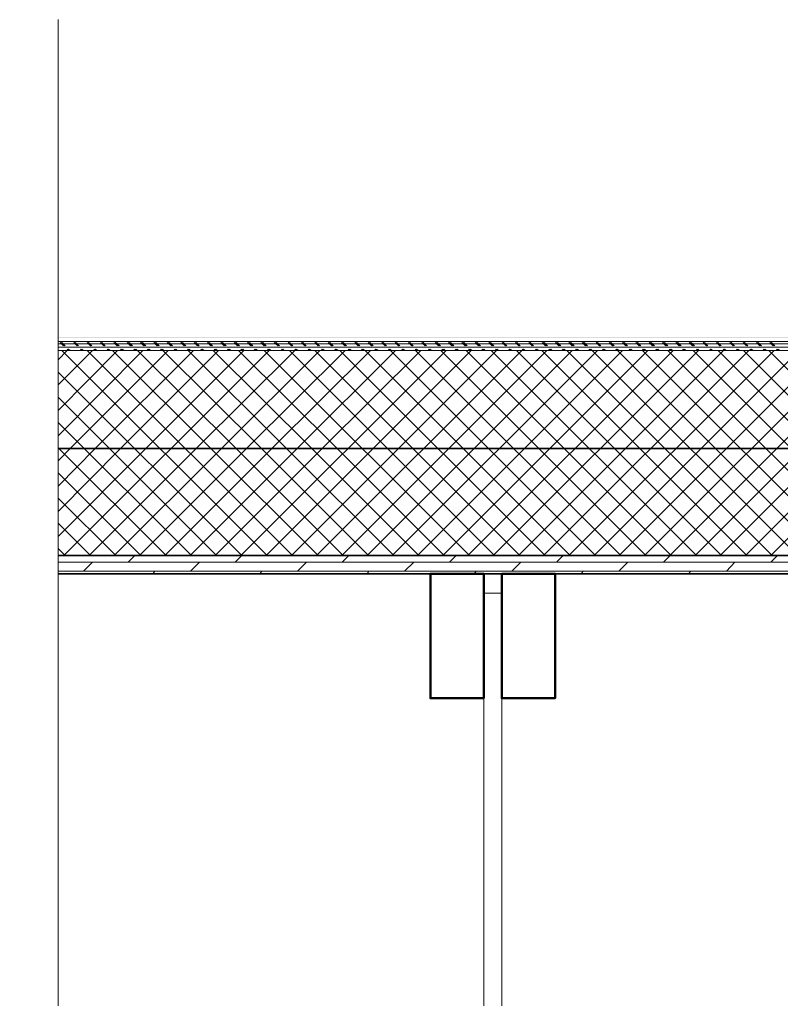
# Model space of a CAD drawing. Header units: inches. Extents: x 5 to 516, y -193 to 129.
# Drawn here: x 85.929 to 87.707, y -177.474 to -175.185 of the extents above; entities that cross this region are included whole.
import ezdxf

# ---------------------------------------------------------------- set-up
doc = ezdxf.new("R2010")
doc.units = ezdxf.units.IN
doc.header["$MEASUREMENT"] = 0
doc.layers.add('PDF8_Geometry', color=7, linetype='Continuous')
doc.layers.add('PDF8_Solid Fills', color=7, linetype='Continuous')

msp = doc.modelspace()

# ---------------------------------------------------------------- hatches: boundary and pattern name
at = {"layer": 'PDF8_Solid Fills', "transparency": 33554559}
msp.add_hatch(color=256, dxfattribs=at).paths.add_polyline_path([(91.6132938, -175.9280046), (91.6132938, -175.9257824), (86.0188488, -175.9257825), (86.0188488, -175.9280046)])

# ---------------------------------------------------------------- linework, layer by layer
at = {"layer": 'PDF8_Geometry', "lineweight": 15}
for points in [[(86.0188494, -180.850227), (86.0188494, -177.6746713), (86.1132939, -177.6446711), (85.9288494, -177.6124491), (86.0188494, -177.5802267), (86.0188494, -175.184671)], [(86.0188494, -175.9580045), (91.6132944, -175.9580045), (91.6132944, -175.9368934), (86.0188494, -175.9368934)], [(86.0188494, -175.9424485), (91.6132944, -175.9424485)], [(86.0310723, -175.9468939), (86.0232945, -175.9391161)], [(86.0332944, -175.9468939), (86.0255166, -175.9391161)], [(86.0355165, -175.9468939), (86.0277387, -175.9391161)], [(86.0632943, -175.9468939), (86.0555165, -175.9391161)], [(86.0644042, -175.9468939), (86.0566265, -175.9391161)], [(86.0666264, -175.9468939), (86.0588486, -175.9391161)], [(86.0944041, -175.9468939), (86.0866264, -175.9391161)], [(86.0955163, -175.9468939), (86.0877386, -175.9391161)], [(86.0977385, -175.9468939), (86.0899607, -175.9391161)], [(86.1255163, -175.9468939), (86.1177385, -175.9391161)], [(86.1277384, -175.9468939), (86.1199606, -175.9391161)], [(86.1288483, -175.9468939), (86.1210705, -175.9391161)], [(86.1566261, -175.9468939), (86.1488483, -175.9391161)], [(86.1588482, -175.9468939), (86.1510705, -175.9391161)], [(86.1610726, -175.9468939), (86.1521837, -175.9391161)], [(86.1877382, -175.9468939), (86.1799604, -175.9391161)], [(86.1899603, -175.9468939), (86.1821826, -175.9391161)], [(86.1921825, -175.9468939), (86.1844047, -175.9391161)], [(86.2188481, -175.9468939), (86.2110703, -175.9391161)], [(86.2210725, -175.9468939), (86.2132947, -175.9391161)], [(86.2232923, -175.9468939), (86.2155145, -175.9391161)], [(86.2499602, -175.9468939), (86.2421824, -175.9391161)], [(86.2521823, -175.9468939), (86.2444045, -175.9391161)], [(86.2544044, -175.9468939), (86.2466267, -175.9391161)], [(86.2821822, -175.9468939), (86.2732933, -175.9391161)], [(86.2832944, -175.9468939), (86.2755166, -175.9391161)], [(86.2855165, -175.9468939), (86.2777388, -175.9391161)], [(86.3132943, -175.9468939), (86.3055165, -175.9391161)], [(86.3144043, -175.9468939), (86.3066265, -175.9391161)], [(86.3166264, -175.9468939), (86.3088486, -175.9391161)], [(86.3444042, -175.9468939), (86.3366264, -175.9391161)], [(86.3466263, -175.9468939), (86.3377374, -175.9391161)], [(86.3477385, -175.9468939), (86.3399607, -175.9391161)], [(86.3755163, -175.9468939), (86.3677385, -175.9391161)], [(86.3777384, -175.9468939), (86.3699606, -175.9391161)], [(86.3788483, -175.9468939), (86.3710706, -175.9391161)], [(86.4066261, -175.9468939), (86.3988483, -175.9391161)], [(86.4088483, -175.9468939), (86.4010705, -175.9391161)], [(86.4110726, -175.9468939), (86.4021838, -175.9391161)], [(86.4377382, -175.9468939), (86.4299605, -175.9391161)], [(86.4399604, -175.9468939), (86.4321826, -175.9391161)], [(86.4421825, -175.9468939), (86.4344047, -175.9391161)], [(86.4688481, -175.9468939), (86.4610703, -175.9391161)], [(86.4710725, -175.9468939), (86.4632947, -175.9391161)], [(86.4732923, -175.9468939), (86.4655146, -175.9391161)], [(86.4999602, -175.9468939), (86.4921824, -175.9391161)], [(86.5021823, -175.9468939), (86.4944045, -175.9391161)], [(86.5044045, -175.9468939), (86.4966267, -175.9391161)], [(86.5321822, -175.9468939), (86.5232933, -175.9391161)], [(86.5332944, -175.9468939), (86.5255166, -175.9391161)], [(86.5355166, -175.9468939), (86.5277388, -175.9391161)], [(86.5632943, -175.9468939), (86.5555166, -175.9391161)], [(86.5644043, -175.9468939), (86.5566265, -175.9391161)], [(86.5666264, -175.9468939), (86.5588486, -175.9391161)], [(86.5944042, -175.9468939), (86.5866264, -175.9391161)], [(86.5966263, -175.9468939), (86.5888485, -175.9391161)], [(86.5977385, -175.9468939), (86.5899607, -175.9391161)], [(86.6255163, -175.9468939), (86.6177385, -175.9391161)], [(86.6277384, -175.9468939), (86.6199606, -175.9391161)], [(86.6288484, -175.9468939), (86.6210706, -175.9391161)], [(86.6566261, -175.9468939), (86.6488484, -175.9391161)], [(86.6588483, -175.9468939), (86.6510705, -175.9391161)], [(86.6610727, -175.9468939), (86.6532949, -175.9391161)], [(86.6877383, -175.9468939), (86.6799605, -175.9391161)], [(86.6899604, -175.9468939), (86.6821826, -175.9391161)], [(86.6921825, -175.9468939), (86.6844047, -175.9391161)], [(86.7188481, -175.9468939), (86.7110703, -175.9391161)], [(86.7210725, -175.9468939), (86.7132947, -175.9391161)], [(86.7232924, -175.9468939), (86.7155146, -175.9391161)], [(86.7499602, -175.9468939), (86.7421824, -175.9391161)], [(86.7521823, -175.9468939), (86.7444046, -175.9391161)], [(86.7544045, -175.9468939), (86.7466267, -175.9391161)], [(86.7821823, -175.9468939), (86.7744045, -175.9391161)], [(86.7832944, -175.9468939), (86.7755167, -175.9391161)], [(86.7855166, -175.9468939), (86.7777388, -175.9391161)], [(86.8132944, -175.9468939), (86.8055166, -175.9391161)], [(86.8144043, -175.9468939), (86.8066265, -175.9391161)], [(86.8166264, -175.9468939), (86.8088486, -175.9391161)], [(86.8444042, -175.9468939), (86.8366264, -175.9391161)], [(86.8466263, -175.9468939), (86.8388486, -175.9391161)], [(86.8477385, -175.9468939), (86.8399608, -175.9391161)], [(86.8755163, -175.9468939), (86.8677385, -175.9391161)], [(86.8777384, -175.9468939), (86.8699607, -175.9391161)], [(86.8788484, -175.9468939), (86.8710706, -175.9391161)], [(86.9066262, -175.9468939), (86.8988484, -175.9391161)], [(86.9088483, -175.9468939), (86.9010705, -175.9391161)], [(86.9110727, -175.9468939), (86.9032949, -175.9391161)], [(86.9377383, -175.9468939), (86.9299605, -175.9391161)], [(86.9399604, -175.9468939), (86.9321826, -175.9391161)], [(86.9421825, -175.9468939), (86.9344048, -175.9391161)], [(86.9688481, -175.9468939), (86.9610703, -175.9391161)], [(86.9710725, -175.9468939), (86.9632947, -175.9391161)], [(86.9732924, -175.9468939), (86.9655146, -175.9391161)], [(86.9999602, -175.9468939), (86.9921824, -175.9391161)], [(87.0021824, -175.9468939), (86.9944046, -175.9391161)], [(87.0044045, -175.9468939), (86.9966267, -175.9391161)], [(87.0321823, -175.9468939), (87.0244045, -175.9391161)], [(87.0332945, -175.9468939), (87.0255167, -175.9391161)], [(87.0355166, -175.9468939), (87.0277388, -175.9391161)], [(87.0632944, -175.9468939), (87.0555166, -175.9391161)], [(87.0644043, -175.9468939), (87.0566265, -175.9391161)], [(87.0666264, -175.9468939), (87.0588487, -175.9391161)], [(87.0944042, -175.9468939), (87.0866264, -175.9391161)], [(87.0966264, -175.9468939), (87.0888486, -175.9391161)], [(87.0977386, -175.9468939), (87.0899608, -175.9391161)], [(87.1255163, -175.9468939), (87.1177386, -175.9391161)], [(87.1277385, -175.9468939), (87.1199607, -175.9391161)], [(87.1288484, -175.9468939), (87.1210706, -175.9391161)], [(87.1566262, -175.9468939), (87.1488484, -175.9391161)], [(87.1588483, -175.9468939), (87.1510705, -175.9391161)], [(87.1610727, -175.9468939), (87.1532949, -175.9391161)], [(87.1877383, -175.9468939), (87.1799605, -175.9391161)], [(87.1899604, -175.9468939), (87.1821826, -175.9391161)], [(87.1921826, -175.9468939), (87.1844048, -175.9391161)], [(87.2188481, -175.9468939), (87.2110704, -175.9391161)], [(87.2210725, -175.9468939), (87.2132948, -175.9391161)], [(87.2232924, -175.9468939), (87.2155146, -175.9391161)], [(87.2499602, -175.9468939), (87.2421825, -175.9391161)], [(87.2521824, -175.9468939), (87.2444046, -175.9391161)], [(87.2544045, -175.9468939), (87.2466267, -175.9391161)], [(87.2821823, -175.9468939), (87.2744045, -175.9391161)], [(87.2832945, -175.9468939), (87.2755167, -175.9391161)], [(87.2855166, -175.9468939), (87.2777388, -175.9391161)], [(87.3132944, -175.9468939), (87.3055166, -175.9391161)], [(87.3144043, -175.9468939), (87.3066266, -175.9391161)], [(87.3166265, -175.9468939), (87.3088487, -175.9391161)], [(87.3444042, -175.9468939), (87.3366265, -175.9391161)], [(87.3466264, -175.9468939), (87.3388486, -175.9391161)], [(87.3477386, -175.9468939), (87.3399608, -175.9391161)], [(87.3755164, -175.9468939), (87.3677386, -175.9391161)], [(87.3777385, -175.9468939), (87.3699607, -175.9391161)], [(87.3788484, -175.9468939), (87.3710706, -175.9391161)], [(87.4066262, -175.9468939), (87.3988484, -175.9391161)], [(87.4088483, -175.9468939), (87.4010706, -175.9391161)], [(87.4110727, -175.9468939), (87.4032949, -175.9391161)], [(87.4377383, -175.9468939), (87.4299605, -175.9391161)], [(87.4399604, -175.9468939), (87.4321827, -175.9391161)], [(87.4421826, -175.9468939), (87.4344048, -175.9391161)], [(87.4688482, -175.9468939), (87.4610704, -175.9391161)], [(87.4710726, -175.9468939), (87.4632948, -175.9391161)], [(87.4732924, -175.9468939), (87.4655146, -175.9391161)], [(87.4999603, -175.9468939), (87.4921825, -175.9391161)], [(87.5021824, -175.9468939), (87.4944046, -175.9391161)], [(87.5044045, -175.9468939), (87.4966268, -175.9391161)], [(87.5321823, -175.9468939), (87.5244045, -175.9391161)], [(87.5332945, -175.9468939), (87.5255167, -175.9391161)], [(87.5355166, -175.9468939), (87.5277389, -175.9391161)], [(87.5632944, -175.9468939), (87.5555166, -175.9391161)], [(87.5644044, -175.9468939), (87.5566266, -175.9391161)], [(87.5666265, -175.9468939), (87.5588487, -175.9391161)], [(87.5944043, -175.9468939), (87.5866265, -175.9391161)], [(87.5966264, -175.9468939), (87.5888486, -175.9391161)], [(87.5977386, -175.9468939), (87.5899608, -175.9391161)], [(87.6255164, -175.9468939), (87.6177386, -175.9391161)], [(87.6277385, -175.9468939), (87.6199607, -175.9391161)], [(87.6288484, -175.9468939), (87.6210707, -175.9391161)], [(87.6566262, -175.9468939), (87.6488484, -175.9391161)], [(87.6588484, -175.9468939), (87.6510706, -175.9391161)], [(87.6610727, -175.9468939), (87.653295, -175.9391161)], [(87.6877383, -175.9468939), (87.6799606, -175.9391161)], [(87.6899605, -175.9468939), (87.6821827, -175.9391161)], [(87.6921826, -175.9468939), (87.6844048, -175.9391161)], [(86.0188494, -175.9502259), (91.6132944, -175.9502259)], [(86.0188494, -176.3924483), (86.2232939, -176.1868927), (86.4521828, -175.9580038)], [(86.0188494, -176.3335595), (86.164405, -176.1868929), (86.3932939, -175.9580039)], [(86.0188494, -176.2746708), (86.1055161, -176.186893), (86.334405, -175.9580041)], [(86.0188494, -176.215782), (86.0466272, -176.1868931), (86.2755161, -175.9580042)], [(86.0188494, -176.1568933), (86.2166272, -175.9580044)], [(86.0188494, -176.0980045), (86.1577383, -175.9580045)], [(86.0188494, -176.0380047), (86.0988494, -175.9580047)], [(86.0188494, -175.9791159), (86.0399605, -175.9580048)], [(86.5066266, -176.4368932), (86.0277376, -175.9580042)], [(86.0321822, -176.4368932), (86.5110711, -175.9580042)], [(86.0432929, -175.9580045), (86.0399595, -175.9546712)], [(86.045515, -175.9580045), (86.0410705, -175.9546712)], [(86.0466272, -175.9580045), (86.0432938, -175.9546712)], [(86.074405, -175.9580045), (86.0710716, -175.9546712)], [(86.0766271, -175.9580045), (86.0721826, -175.9546712)], [(86.0777393, -175.9580045), (86.074406, -175.9546712)], [(86.5655165, -176.4368932), (86.0866275, -175.9580042)], [(86.0910721, -176.4368932), (86.3410721, -176.1868932), (86.5710721, -175.9580042)], [(86.1055171, -175.9580045), (86.1021837, -175.9546712)], [(86.1077369, -175.9580045), (86.1044036, -175.9546712)], [(86.1099613, -175.9580045), (86.1055169, -175.9546712)], [(86.1366269, -175.9580045), (86.1332936, -175.9546712)], [(86.138849, -175.9580045), (86.1355157, -175.9546712)], [(86.1410712, -175.9580045), (86.1366267, -175.9546712)], [(86.6255163, -176.4368932), (86.3755163, -176.1868932), (86.1455163, -175.9580042)], [(86.1499597, -176.4368932), (86.3999597, -176.1868932), (86.6299597, -175.9580042)], [(86.1677368, -175.9580045), (86.1644034, -175.9546712)], [(86.1699612, -175.9580045), (86.1666278, -175.9546712)], [(86.1721833, -175.9580045), (86.16885, -175.9546712)], [(86.1988489, -175.9580045), (86.1955155, -175.9546712)], [(86.201071, -175.9580045), (86.1977377, -175.9546712)], [(86.2032931, -175.9580045), (86.1999598, -175.9546712)], [(86.6844039, -176.4368932), (86.4344039, -176.1868932), (86.2044039, -175.9580042)], [(86.2088496, -176.4368932), (86.4588496, -176.1868932), (86.6888496, -175.9580042)], [(86.2310709, -175.9580045), (86.2266265, -175.9546712)], [(86.2321831, -175.9580045), (86.2288498, -175.9546712)], [(86.2344052, -175.9580045), (86.2310719, -175.9546712)], [(86.262183, -175.9580045), (86.2577386, -175.9546712)], [(86.263293, -175.9580045), (86.2599596, -175.9546712)], [(86.2655151, -175.9580045), (86.2621818, -175.9546712)], [(86.7432938, -176.4368932), (86.4932938, -176.1868932), (86.2632938, -175.9580042)], [(86.2677372, -176.4368932), (86.5177372, -176.1868932), (86.7477373, -175.9580042)], [(86.2932929, -175.9580045), (86.2899595, -175.9546712)], [(86.295515, -175.9580045), (86.2910706, -175.9546712)], [(86.2966272, -175.9580045), (86.2932939, -175.9546712)], [(86.324405, -175.9580045), (86.3210716, -175.9546712)], [(86.8021814, -176.4368932), (86.5521814, -176.1868932), (86.3221814, -175.9580042)], [(86.3266271, -175.9580045), (86.3221827, -175.9546712)], [(86.3277393, -175.9580045), (86.324406, -175.9546712)], [(86.3266271, -176.4368932), (86.5766271, -176.1868932), (86.8066272, -175.9580042)], [(86.3555171, -175.9580045), (86.3521838, -175.9546712)], [(86.357737, -175.9580045), (86.3544036, -175.9546712)], [(86.3599614, -175.9580045), (86.3555169, -175.9546712)], [(86.8610713, -176.4368932), (86.6110713, -176.1868932), (86.3810713, -175.9580042)], [(86.3866269, -175.9580045), (86.3832936, -175.9546712)], [(86.3855147, -176.4368932), (86.6355148, -176.1868932), (86.8655148, -175.9580042)], [(86.3888491, -175.9580045), (86.3855157, -175.9546712)], [(86.3910712, -175.9580045), (86.3866268, -175.9546712)], [(86.4177368, -175.9580045), (86.4144035, -175.9546712)], [(86.4199612, -175.9580045), (86.4166278, -175.9546712)], [(86.4221833, -175.9580045), (86.41885, -175.9546712)], [(86.9199612, -176.4368932), (86.6699612, -176.1868932), (86.4399612, -175.9580042)], [(86.4455146, -176.4368932), (86.9244035, -175.9580042)], [(86.4488489, -175.9580045), (86.4455156, -175.9546712)], [(86.451071, -175.9580045), (86.4477377, -175.9546712)], [(86.4532932, -175.9580045), (86.4499598, -175.9546712)], [(86.4810709, -175.9580045), (86.4766265, -175.9546712)], [(86.4821831, -175.9580045), (86.4788498, -175.9546712)], [(86.4844053, -175.9580045), (86.4810719, -175.9546712)], [(86.9788488, -176.4368932), (86.4999599, -175.9580042)], [(86.5044045, -176.4368932), (86.9832934, -175.9580042)], [(86.512183, -175.9580045), (86.5077386, -175.9546712)], [(86.5144052, -175.9580045), (86.5099607, -175.9546712)], [(86.5155151, -175.9580045), (86.5121818, -175.9546712)], [(86.5432929, -175.9580045), (86.5399596, -175.9546712)], [(86.545515, -175.9580045), (86.5410706, -175.9546712)], [(86.5466272, -175.9580045), (86.5432939, -175.9546712)], [(87.0377387, -176.4368932), (86.5588498, -175.9580042)], [(86.5632943, -176.4368932), (87.0421833, -175.9580042)], [(86.574405, -175.9580045), (86.5710717, -175.9546712)], [(86.5766271, -175.9580045), (86.5721827, -175.9546712)], [(86.5788493, -175.9580045), (86.5744048, -175.9546712)], [(86.6055171, -175.9580045), (86.6021838, -175.9546712)], [(86.607737, -175.9580045), (86.6044036, -175.9546712)], [(86.6099614, -175.9580045), (86.6055169, -175.9546712)], [(87.0966264, -176.4368932), (86.6177374, -175.9580042)], [(86.622182, -176.4368932), (87.1010709, -175.9580042)], [(86.636627, -175.9580045), (86.6332936, -175.9546712)], [(86.6388491, -175.9580045), (86.6355158, -175.9546712)], [(86.6410712, -175.9580045), (86.6366268, -175.9546712)], [(86.6677368, -175.9580045), (86.6644035, -175.9546712)], [(86.6699612, -175.9580045), (86.6666279, -175.9546712)], [(86.6721833, -175.9580045), (86.66885, -175.9546712)], [(87.1555162, -176.4368932), (86.6766273, -175.9580042)], [(86.6810719, -176.4368932), (87.1599608, -175.9580042)], [(86.6999611, -175.9580045), (86.6955167, -175.9546712)], [(86.701071, -175.9580045), (86.6977377, -175.9546712)], [(86.7032932, -175.9580045), (86.6999598, -175.9546712)], [(86.731071, -175.9580045), (86.7266265, -175.9546712)], [(86.7321832, -175.9580045), (86.7288498, -175.9546712)], [(86.7344053, -175.9580045), (86.731072, -175.9546712)], [(87.2144039, -176.4368932), (86.7355149, -175.9580042)], [(86.7399595, -176.4368932), (87.2188484, -175.9580042)], [(86.7621831, -175.9580045), (86.7577386, -175.9546712)], [(86.7644052, -175.9580045), (86.7599608, -175.9546712)], [(86.7655151, -175.9580045), (86.7621818, -175.9546712)], [(86.7932929, -175.9580045), (86.7899596, -175.9546712)], [(86.795515, -175.9580045), (86.7910706, -175.9546712)], [(86.7966272, -175.9580045), (86.7932939, -175.9546712)], [(87.2732938, -176.4368932), (86.7944048, -175.9580042)], [(86.7988494, -176.4368932), (87.2777383, -175.9580042)], [(86.824405, -175.9580045), (86.8210717, -175.9546712)], [(86.8266272, -175.9580045), (86.8221827, -175.9546712)], [(86.8288493, -175.9580045), (86.8244048, -175.9546712)], [(86.8555171, -175.9580045), (86.8521838, -175.9546712)], [(87.3321837, -176.4368932), (86.8532947, -175.9580042)], [(86.857737, -175.9580045), (86.8544037, -175.9546712)], [(86.8599614, -175.9580045), (86.8555169, -175.9546712)], [(86.857737, -176.4368932), (87.3366259, -175.9580042)], [(86.886627, -175.9580045), (86.8832936, -175.9546712)], [(86.8888491, -175.9580045), (86.8855158, -175.9546712)], [(86.8910712, -175.9580045), (86.8866268, -175.9546712)], [(87.3910713, -176.4368932), (86.9121823, -175.9580042)], [(86.9177368, -175.9580045), (86.9144035, -175.9546712)], [(86.9166269, -176.4368932), (87.3955158, -175.9580042)], [(86.9199612, -175.9580045), (86.9166279, -175.9546712)], [(86.9221833, -175.9580045), (86.91885, -175.9546712)], [(86.9499611, -175.9580045), (86.9455167, -175.9546712)], [(86.9510711, -175.9580045), (86.9477377, -175.9546712)], [(86.9532932, -175.9580045), (86.9499599, -175.9546712)], [(87.4499612, -176.4368932), (86.9710722, -175.9580042)], [(86.9755168, -176.4368932), (87.4544057, -175.9580042)], [(86.981071, -175.9580045), (86.9766265, -175.9546712)], [(86.9821832, -175.9580045), (86.9788498, -175.9546712)], [(86.9844053, -175.9580045), (86.981072, -175.9546712)], [(87.0121831, -175.9580045), (87.0077386, -175.9546712)], [(87.0144052, -175.9580045), (87.0099608, -175.9546712)], [(87.0155152, -175.9580045), (87.0121818, -175.9546712)], [(87.5088488, -176.4368932), (87.0299599, -175.9580042)], [(87.0344044, -176.4368932), (87.5132933, -175.9580042)], [(87.0432929, -175.9580045), (87.0399596, -175.9546712)], [(87.0455151, -175.9580045), (87.0410706, -175.9546712)], [(87.0466273, -175.9580045), (87.0432939, -175.9546712)], [(87.074405, -175.9580045), (87.0710717, -175.9546712)], [(87.0766272, -175.9580045), (87.0721827, -175.9546712)], [(87.0788493, -175.9580045), (87.0744049, -175.9546712)], [(87.5677387, -176.4368932), (87.0888497, -175.9580042)], [(87.0932943, -176.4368932), (87.5721832, -175.9580042)], [(87.1055171, -175.9580045), (87.1021838, -175.9546712)], [(87.107737, -175.9580045), (87.1044037, -175.9546712)], [(87.1099614, -175.9580045), (87.105517, -175.9546712)], [(87.136627, -175.9580045), (87.1332937, -175.9546712)], [(87.1388491, -175.9580045), (87.1355158, -175.9546712)], [(87.1410713, -175.9580045), (87.1366268, -175.9546712)], [(87.6266263, -176.4368932), (87.1477374, -175.9580042)], [(87.1521819, -176.4368932), (87.6310709, -175.9580042)], [(87.1677368, -175.9580045), (87.1644035, -175.9546712)], [(87.1699612, -175.9580045), (87.1666279, -175.9546712)], [(87.1721834, -175.9580045), (87.16885, -175.9546712)], [(87.1999611, -175.9580045), (87.1955167, -175.9546712)], [(87.2010711, -175.9580045), (87.1977378, -175.9546712)], [(87.2032932, -175.9580045), (87.1999599, -175.9546712)], [(87.6855162, -176.4368932), (87.2066273, -175.9580042)], [(87.2110718, -176.4368932), (87.6899608, -175.9580042)], [(87.231071, -175.9580045), (87.2266266, -175.9546712)], [(87.2321832, -175.9580045), (87.2288499, -175.9546712)], [(87.2344053, -175.9580045), (87.231072, -175.9546712)], [(87.2621831, -175.9580045), (87.2577387, -175.9546712)], [(87.2644052, -175.9580045), (87.2599608, -175.9546712)], [(87.2655152, -175.9580045), (87.2621818, -175.9546712)], [(87.7444061, -176.4368932), (87.2655171, -175.9580042)], [(87.2699594, -176.4368932), (87.7488484, -175.9580042)], [(87.293293, -175.9580045), (87.2899596, -175.9546712)], [(87.2955151, -175.9580045), (87.2910706, -175.9546712)], [(87.2966273, -175.9580045), (87.2932939, -175.9546712)], [(87.3244051, -175.9580045), (87.3210717, -175.9546712)], [(87.3266272, -175.9580045), (87.3221827, -175.9546712)], [(87.8032937, -176.4368932), (87.3244048, -175.9580042)], [(87.3288493, -175.9580045), (87.3244049, -175.9546712)], [(87.3288493, -176.4368932), (87.8077383, -175.9580042)], [(87.3555172, -175.9580045), (87.3521838, -175.9546712)], [(87.357737, -175.9580045), (87.3544037, -175.9546712)], [(87.3599614, -175.9580045), (87.355517, -175.9546712)], [(87.8621813, -176.4368932), (87.3832924, -175.9580042)], [(87.386627, -175.9580045), (87.3832937, -175.9546712)], [(87.3888491, -175.9580045), (87.3855158, -175.9546712)], [(87.3910713, -175.9580045), (87.3877379, -175.9546712)], [(87.3877392, -176.4368932), (87.8666282, -175.9580042)], [(87.4177369, -175.9580045), (87.4144035, -175.9546712)], [(87.4199613, -175.9580045), (87.4166279, -175.9546712)], [(87.4221834, -175.9580045), (87.4188501, -175.9546712)], [(87.9210712, -176.4368932), (87.4421823, -175.9580042)], [(87.4499612, -175.9580045), (87.4455167, -175.9546712)], [(87.4466268, -176.4368932), (87.9255158, -175.9580042)], [(87.4510711, -175.9580045), (87.4477378, -175.9546712)], [(87.4532932, -175.9580045), (87.4499599, -175.9546712)], [(87.481071, -175.9580045), (87.4766266, -175.9546712)], [(87.4821832, -175.9580045), (87.4788499, -175.9546712)], [(87.4844053, -175.9580045), (87.481072, -175.9546712)], [(87.9799611, -176.4368932), (87.5010722, -175.9580042)], [(87.5055167, -176.4368932), (87.9844057, -175.9580042)], [(87.5121831, -175.9580045), (87.5088498, -175.9546712)], [(87.5144053, -175.9580045), (87.5099608, -175.9546712)], [(87.5155152, -175.9580045), (87.5121819, -175.9546712)], [(87.543293, -175.9580045), (87.5399596, -175.9546712)], [(87.5455151, -175.9580045), (87.5410707, -175.9546712)], [(87.5466273, -175.9580045), (87.543294, -175.9546712)], [(88.0388487, -176.4368932), (87.5599598, -175.9580042)], [(87.5644044, -176.4368932), (88.0432933, -175.9580042)], [(87.5744051, -175.9580045), (87.5710717, -175.9546712)], [(87.5766272, -175.9580045), (87.5732939, -175.9546712)], [(87.5788493, -175.9580045), (87.5744049, -175.9546712)], [(87.6055172, -175.9580045), (87.6021839, -175.9546712)], [(87.6077371, -175.9580045), (87.6044037, -175.9546712)], [(87.6099615, -175.9580045), (87.605517, -175.9546712)], [(88.0977386, -176.4368932), (87.6188497, -175.9580042)], [(87.6232942, -176.4368932), (87.8732943, -176.1868932), (88.1032943, -175.9580042)], [(87.636627, -175.9580045), (87.6332937, -175.9546712)], [(87.6388492, -175.9580045), (87.6355158, -175.9546712)], [(87.6410713, -175.9580045), (87.637738, -175.9546712)], [(87.6677369, -175.9580045), (87.6644036, -175.9546712)], [(87.6699613, -175.9580045), (87.6666279, -175.9546712)], [(87.6721834, -175.9580045), (87.6688501, -175.9546712)], [(88.1577385, -176.4368932), (87.9066273, -176.1868932), (87.6777384, -175.9580042)], [(87.6821819, -176.4368932), (87.9321819, -176.1868932), (88.1621819, -175.9580042)], [(87.6999612, -175.9580045), (87.6955167, -175.9546712)], [(87.7010711, -175.9580045), (87.6977378, -175.9546712)], [(87.7032933, -175.9580045), (87.6999599, -175.9546712)], [(86.447739, -176.4368932), (86.01885, -176.0080043)], [(86.3888491, -176.4368932), (86.018849, -176.0668932)], [(86.3299592, -176.4368932), (86.0188481, -176.1257821)], [(86.2710716, -176.4368932), (86.0188493, -176.1846709)], [(86.2121817, -176.4368932), (86.0188483, -176.2435598)], [(86.153294, -176.4368932), (86.0188496, -176.3024487)], [(86.0944041, -176.4368932), (86.0188486, -176.3613376)], [(86.0355165, -176.4368932), (86.0188499, -176.4202265)], [(86.1821818, -176.4524492), (86.1977373, -176.4368937)], [(86.4321818, -176.4524492), (86.4477373, -176.4368937)], [(86.6821818, -176.4524492), (86.6977373, -176.4368937)], [(86.9321818, -176.4524492), (86.9477374, -176.4368937)], [(87.1821818, -176.4524492), (87.1977374, -176.4368937)], [(87.4321819, -176.4524492), (87.4477374, -176.4368937)], [(87.6821819, -176.4524492), (87.6977374, -176.4368937)], [(86.0188494, -176.4524492), (91.6132944, -176.4524492)], [(86.0777393, -176.4735595), (86.0988504, -176.4524484)], [(86.3277393, -176.4735595), (86.3488504, -176.4524484)], [(86.5777393, -176.4735595), (86.5988504, -176.4524484)], [(86.8277393, -176.4735595), (86.8488505, -176.4524484)], [(87.0777394, -176.4735595), (87.0988505, -176.4524484)], [(87.3277394, -176.4735595), (87.3488505, -176.4524484)], [(87.5788493, -176.4735595), (87.5988493, -176.4524484)], [(86.0188494, -176.4735595), (91.6132944, -176.4735595)], [(86.2399594, -176.479116), (86.2444039, -176.4735604)], [(86.4899595, -176.479116), (86.4944039, -176.4735604)], [(86.7399595, -176.479116), (86.7444039, -176.4735604)], [(86.9899595, -176.479116), (86.9944039, -176.4735604)], [(87.2399595, -176.479116), (87.244404, -176.4735604)], [(87.4899595, -176.479116), (87.4955151, -176.4735604)], [(87.0544053, -176.5246708), (87.0121831, -176.5246708), (87.0121831, -178.7668932)], [(87.0544059, -176.5246708), (87.0544059, -178.7668932)]]:
    msp.add_lwpolyline(points, dxfattribs=at)
at = {"layer": 'PDF8_Geometry', "lineweight": 35}
for points in [[(91.6132938, -176.1868932), (86.0188488, -176.1868932)], [(91.6132938, -176.4791154), (91.6132938, -176.4368932), (86.0188488, -176.4368932)], [(86.0188494, -176.479116), (91.6132944, -176.479116)]]:
    msp.add_lwpolyline(points, dxfattribs=at)
at = {"layer": 'PDF8_Geometry', "lineweight": 50}
for points in [[(87.0121831, -176.479116), (87.0121831, -176.7702271), (86.8877386, -176.7702271), (86.8877386, -176.479116)], [(87.0544059, -176.479116), (87.0544059, -176.7702271), (87.1788503, -176.7702271), (87.1788503, -176.479116)]]:
    msp.add_lwpolyline(points, close=True, dxfattribs=at)

doc.saveas('drawing.dxf')
